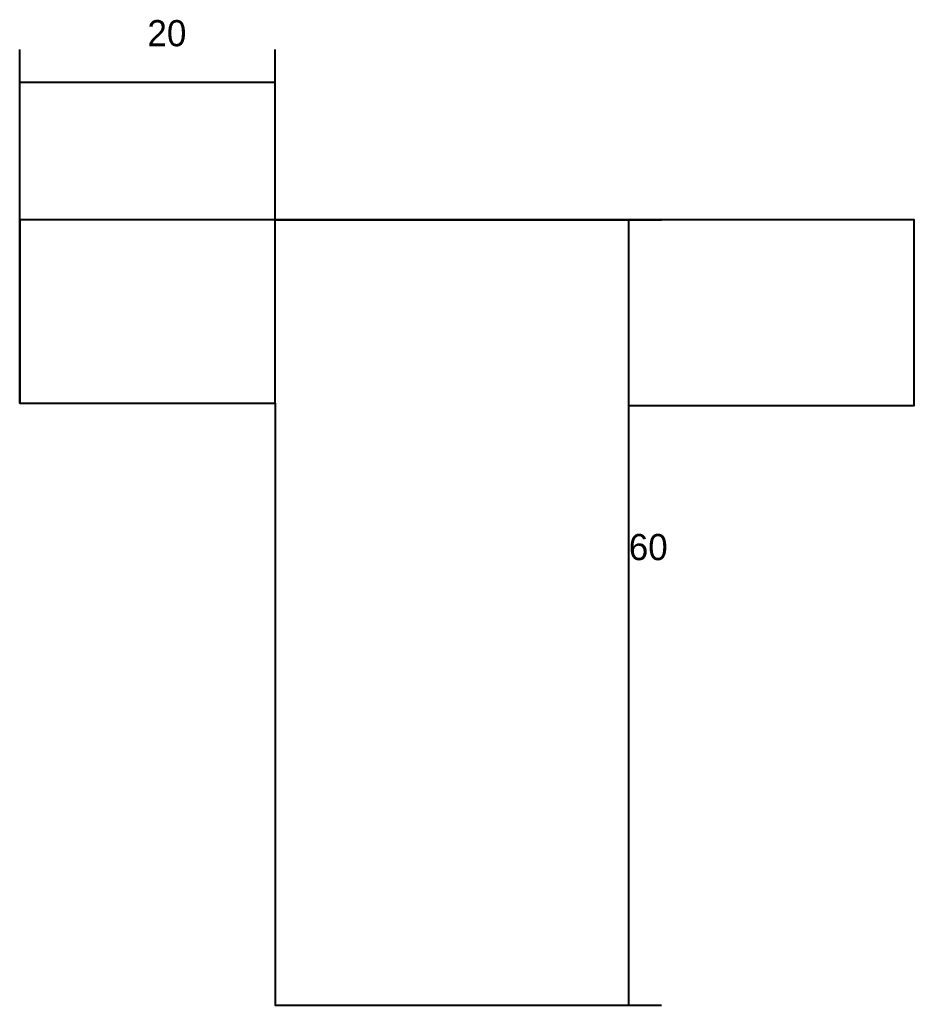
# Model space of a CAD drawing. Header units: metres. Extents: x 3217 to 5468, y 7871 to 9160.
# Drawn here: x 5331.5 to 5468.1, y 7878.6 to 8029.2 of the extents above; entities that cross this region are included whole.
import ezdxf

# ---------------------------------------------------------------- set-up
doc = ezdxf.new("R2010")
doc.units = ezdxf.units.M
for name, color, linetype in [('CONCRETO', 251, 'Continuous'), ('COTA', 241, 'Continuous'), ('Cota Seção (2x)', 4, 'Continuous')]:
    doc.layers.add(name, color=color, linetype=linetype)

msp = doc.modelspace()

# ---------------------------------------------------------------- linework, layer by layer
at = {"layer": 'CONCRETO'}
msp.add_lwpolyline([(5424.5, 7998.6), (5370.5, 7998.6), (5370.5, 7998.6), (5331.5, 7998.6), (5331.5, 7970.6), (5370.5, 7970.6), (5370.5, 7878.6), (5424.5, 7878.6), (5424.5, 7970.2), (5468.1, 7970.2), (5468.1, 7998.6)], close=True, dxfattribs=at)
at = {"layer": 'COTA'}
for p, q in [((5331.5, 7970.6), (5331.5, 8024.6)), ((5370.5, 7970.6), (5370.5, 8024.6)), ((5331.5, 8019.6), (5370.5, 8019.6))]:
    msp.add_line(p, q, dxfattribs=at)
at = {"layer": 'Cota Seção (2x)'}
for p, q in [((5370.5, 7998.6), (5429.5, 7998.6)), ((5424.5, 7878.6), (5424.5, 7998.6)), ((5370.5, 7878.6), (5429.5, 7878.6))]:
    msp.add_line(p, q, dxfattribs=at)

# ---------------------------------------------------------------- texts
at = {"layer": 'COTA'}
msp.add_text('20', height=4, dxfattribs=at).set_placement((5351, 8025.1))
at = {"layer": 'Cota Seção (2x)'}
msp.add_text('60', height=4, dxfattribs=at).set_placement((5424.5, 7946.6))

doc.saveas('drawing.dxf')
